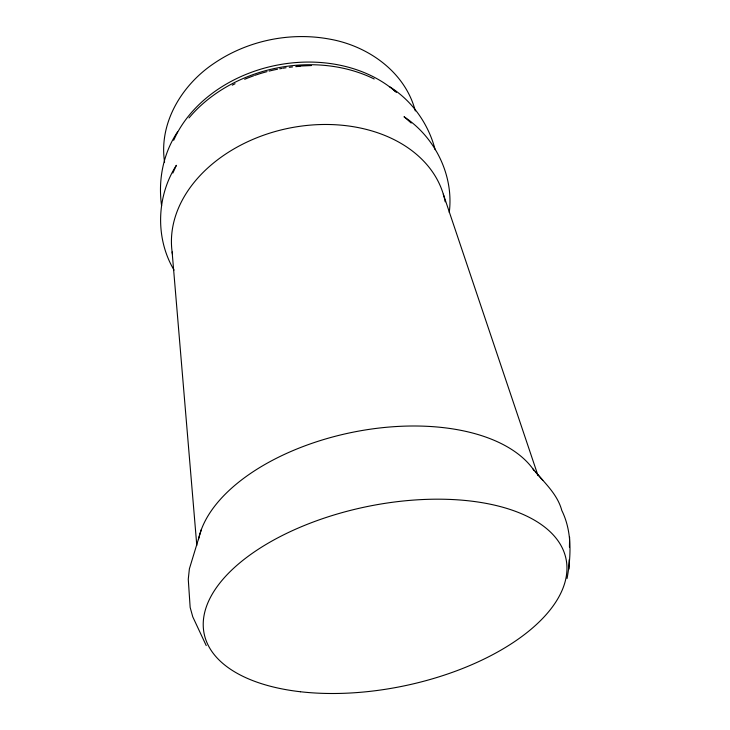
<?xml version="1.0" encoding="UTF-8"?>
<svg xmlns="http://www.w3.org/2000/svg" width="730" height="730" viewBox="0 0 730 730"><rect width="100%" height="100%" fill="white"/><g stroke="black" fill="none" stroke-linecap="round" stroke-linejoin="round"><path stroke-width="1.09" d="M567.064 578.479C571.161 555.968 572.211 531.54 561.799 510.452C557.282 493.562 543.531 481.964 532.918 468.87M568.98 569.062L569.172 559.755M569.427 547.071L569.628 537.234M449.251 212.521C454.005 175.437 435.089 137.158 404.009 116.718L411.218 123.041M201.37 529.496L189.38 568.852L188.267 579.237L190.156 607.406L192.766 616.823L206.234 645.603M173.667 140.297L176.186 134.995A131.044 102.364 -11.7 0 1 394.848 91.04M172.873 173.037L176.368 165.308C156.439 196.242 155.134 238.464 174.05 270.091M177.591 131.847C163.1 153.382 157.954 180.346 161.613 205.842M296.718 66.184L311.354 65.554M389.409 86.596C412.149 100.649 428.483 123.954 435.153 149.677M394.081 90.383L396.417 92.464M535.628 472.027L542.792 480.303M415.306 110.942C405.05 71.604 367.491 45.488 328.81 38.973L328.372 38.891C289.016 31.919 247.132 40.843 214.082 63.346L213.707 63.601C181.916 84.945 158.583 122.959 164.588 162.188M443.311 194.171L538.01 475.586M172.125 251.941L196.799 545.447M172.472 254.177A138.873 102.656 -11.7 0 1 290.859 127.805A138.873 102.656 -11.7 0 1 445.19 201.836M198.45 539.625A175.757 95.292 -11.7 0 1 351.75 432.452A175.757 95.292 -11.7 0 1 534.232 470.731M232.259 85.182A131.546 102.401 -11.7 0 1 235.06 83.74M244.678 79.278A131.546 102.401 -11.7 0 1 253.657 75.783M254.67 75.427A131.546 102.401 -11.7 0 1 267.034 71.64M269.124 71.102A131.546 102.401 -11.7 0 1 277.564 69.213M279.69 68.803A131.546 102.401 -11.7 0 1 281.816 68.428M282.884 68.246A131.546 102.401 -11.7 0 1 286.087 67.753M289.299 67.324A131.546 102.401 -11.7 0 1 292.52 66.95M295.732 66.649A131.546 102.401 -11.7 0 1 300.012 66.339M189.024 117.913A132.988 103.532 -11.7 0 1 374.207 78.995M300.459 691.748A184.763 91.551 -11.7 0 0 566.818 564.555A184.763 91.551 -11.7 0 0 287.985 532.717A184.763 91.551 -11.7 0 0 300.459 691.748"/></g></svg>
